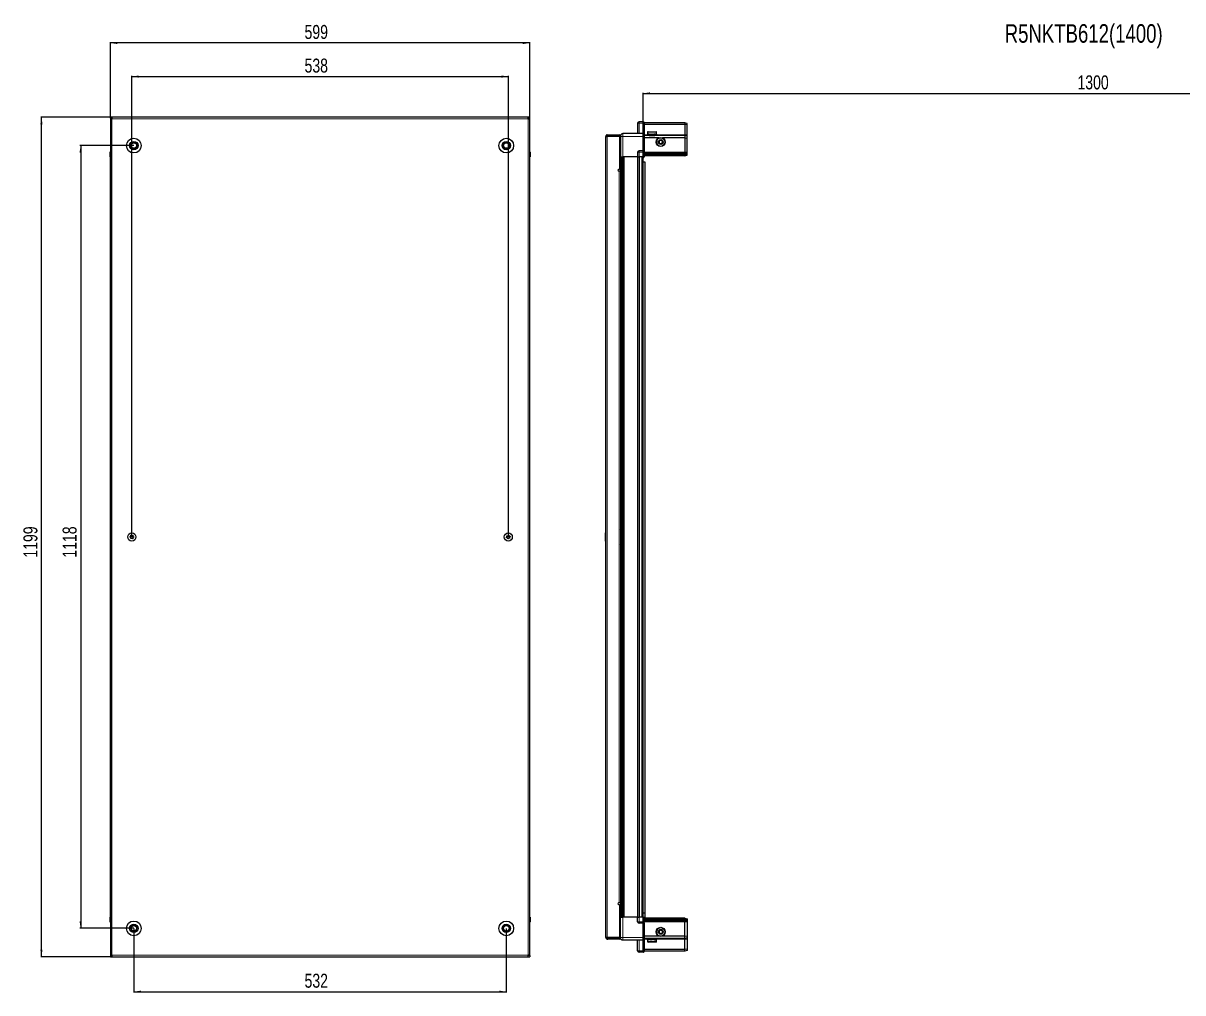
# Model space of a CAD drawing. Header units: millimetres. Extents: x 877 to 3916, y -1024 to 1882.
# Drawn here: x 877 to 2533, y 497 to 1882 of the extents above; entities that cross this region are included whole.
import ezdxf

# ---------------------------------------------------------------- set-up
doc = ezdxf.new("R2010")
doc.units = ezdxf.units.MM
doc.layers.add('FORMAT', color=7, linetype='Continuous')
doc.styles.add('SLDTEXTSTYLE0', font='TXT', dxfattribs={"width": 0.75})
doc.dimstyles.new('SLDDIMSTYLE0', dxfattribs={"dimtxt": 20, "dimasz": 10, "dimexe": 0, "dimexo": 0.0625, "dimgap": 5, "dimtad": 2, "dimdec": 1, "dimrnd": 1e-09, "dimzin": 12, "dimdsep": 46, "dimtxsty": 'SLDTEXTSTYLE0', "dimsah": 1, "dimcen": 0.09, "dimadec": 0, "dimazin": 3, "dimtfac": 1, "dimtofl": 0, "dimtmove": 0, "dimatfit": 3, "dimfxl": 0, "dimfrac": 2, "dimtolj": 1, "dimtzin": 12, "dimarcsym": 0})

# ---------------------------------------------------------------- blocks, each defined once
blk = doc.blocks.new('_D')
at = {"layer": 'FORMAT'}
for p, q in [((1001.2, 1747.7), (901.7, 1747.7)), ((902.7, 548.7), (902.7, 1747.7)), ((1001.2, 548.7), (901.7, 548.7))]:
    blk.add_line(p, q, dxfattribs=at)
for points in [[(902.7, 1747.7), (901.1, 1737.7), (904.2, 1737.7)], [(902.7, 548.7), (904.2, 558.7), (901.1, 558.7)]]:
    blk.add_solid(points, dxfattribs=at)
at = {"layer": 'FORMAT', "insert": (876.9, 1118.6), "char_height": 20, "attachment_point": 1, "rotation": 90, "style": 'SLDTEXTSTYLE0'}
blk.add_mtext('1199', dxfattribs=at)
blk = doc.blocks.new('_D_1')
at = {"layer": 'FORMAT'}
for p, q in [((1001.2, 1747.7), (1001.2, 1854.7)), ((1600.2, 1853.7), (1001.2, 1853.7)), ((1600.2, 1747.7), (1600.2, 1854.7))]:
    blk.add_line(p, q, dxfattribs=at)
for points in [[(1001.2, 1853.7), (1011.2, 1852.1), (1011.2, 1855.2)], [(1600.2, 1853.7), (1590.2, 1855.2), (1590.2, 1852.1)]]:
    blk.add_solid(points, dxfattribs=at)
at = {"layer": 'FORMAT', "insert": (1278.5, 1879.4), "char_height": 20, "attachment_point": 1, "style": 'SLDTEXTSTYLE0'}
blk.add_mtext('599', dxfattribs=at)
blk = doc.blocks.new('_D_2')
at = {"layer": 'FORMAT'}
for p, q in [((1034.7, 589.1), (1034.7, 497.7)), ((1566.7, 589.1), (1566.7, 497.7)), ((1034.7, 498.7), (1566.7, 498.7))]:
    blk.add_line(p, q, dxfattribs=at)
for points in [[(1034.7, 498.7), (1044.7, 497.1), (1044.7, 500.2)], [(1566.7, 498.7), (1556.7, 500.2), (1556.7, 497.1)]]:
    blk.add_solid(points, dxfattribs=at)
at = {"layer": 'FORMAT', "insert": (1278.5, 524.4), "char_height": 20, "attachment_point": 1, "style": 'SLDTEXTSTYLE0'}
blk.add_mtext('532', dxfattribs=at)
blk = doc.blocks.new('_D_3')
at = {"layer": 'FORMAT'}
for p, q in [((1031.7, 1148.2), (1031.7, 1806.7)), ((1031.7, 1805.7), (1569.7, 1805.7)), ((1569.7, 1148.2), (1569.7, 1806.7))]:
    blk.add_line(p, q, dxfattribs=at)
for points in [[(1031.7, 1805.7), (1041.7, 1804.1), (1041.7, 1807.2)], [(1569.7, 1805.7), (1559.7, 1807.2), (1559.7, 1804.1)]]:
    blk.add_solid(points, dxfattribs=at)
at = {"layer": 'FORMAT', "insert": (1278.5, 1831.4), "char_height": 20, "attachment_point": 1, "style": 'SLDTEXTSTYLE0'}
blk.add_mtext('538', dxfattribs=at)
blk = doc.blocks.new('_D_4')
at = {"layer": 'FORMAT'}
for p, q in [((1034.7, 1707.2), (957.7, 1707.2)), ((958.7, 1707.2), (958.7, 589.2)), ((1034.7, 589.2), (957.7, 589.2))]:
    blk.add_line(p, q, dxfattribs=at)
for points in [[(958.7, 1707.2), (957.1, 1697.2), (960.2, 1697.2)], [(958.7, 589.2), (960.2, 599.2), (957.1, 599.2)]]:
    blk.add_solid(points, dxfattribs=at)
at = {"layer": 'FORMAT', "insert": (932.9, 1118.6), "char_height": 20, "attachment_point": 1, "rotation": 90, "style": 'SLDTEXTSTYLE0'}
blk.add_mtext('1118', dxfattribs=at)
blk = doc.blocks.new('_D_5')
at = {"layer": 'FORMAT'}
for p, q in [((1762.2, 1691.2), (1762.2, 1782.7)), ((1762.2, 1781.7), (3062.2, 1781.7)), ((3062.2, 1691.2), (3062.2, 1782.7))]:
    blk.add_line(p, q, dxfattribs=at)
for points in [[(1762.2, 1781.7), (1772.2, 1780.1), (1772.2, 1783.2)], [(3062.2, 1781.7), (3052.2, 1783.2), (3052.2, 1780.1)]]:
    blk.add_solid(points, dxfattribs=at)
at = {"layer": 'FORMAT', "insert": (2382.6, 1807.4), "char_height": 20, "attachment_point": 1, "style": 'SLDTEXTSTYLE0'}
blk.add_mtext('1300', dxfattribs=at)

msp = doc.modelspace()

# ---------------------------------------------------------------- linework, layer by layer
at = {"color": 7, "linetype": 'Continuous', "lineweight": 25}
for p, q in [((1003.27, 1747.66), (1001.17, 1747.66)), ((1001.17, 1746.16), (1001.17, 1747.66)), ((1001.17, 1746.16), (1003.27, 1746.16)), ((1001.17, 1746.16), (1001.17, 1745.56)), ((1001.17, 1745.56), (1001.17, 550.76)), ((1001.17, 1745.56), (1003.27, 1745.56)), ((1003.27, 1747.66), (1003.27, 1745.56)), ((1598.07, 1747.66), (1003.27, 1747.66)), ((1598.07, 1745.56), (1598.07, 1747.66)), ((1600.17, 1747.66), (1598.07, 1747.66)), ((1598.07, 1746.16), (1600.17, 1746.16)), ((1598.07, 1745.56), (1600.17, 1745.56)), ((1600.17, 1746.16), (1600.17, 1747.66)), ((1600.17, 1745.56), (1600.17, 1746.16)), ((1600.17, 550.76), (1600.17, 1745.56)), ((1762.35, 1741.16), (1756.35, 1741.16)), ((1762.35, 1741.16), (1762.68, 1741.16)), ((1762.35, 1741.16), (1762.35, 1739.16)), ((1763.55, 1740.66), (1762.68, 1741.16)), ((1763.55, 1739.16), (1763.55, 1740.66)), ((1821.85, 1739.66), (1763.55, 1739.66)), ((1821.85, 1739.66), (1821.85, 1737.16)), ((1824.85, 1738.85), (1821.85, 1739.66)), ((1762.35, 1724.16), (1733.35, 1724.16)), ((1754.35, 1739.16), (1754.35, 1724.16)), ((1762.35, 1724.36), (1762.35, 1739.16)), ((1762.35, 1724.36), (1762.35, 1739.16)), ((1762.35, 1724.16), (1762.35, 1724.36)), ((1762.35, 1724.16), (1763.55, 1724.16)), ((1762.35, 1720.16), (1762.35, 1724.16)), ((1763.55, 1739.16), (1763.55, 1724.36)), ((1821.85, 1737.16), (1763.55, 1737.16)), ((1763.55, 1724.36), (1763.55, 1724.16)), ((1763.55, 1724.16), (1763.55, 1720.16)), ((1768.35, 1726.06), (1768.35, 1723.66)), ((1768.35, 1723.66), (1768.35, 1723.16)), ((1768.35, 1723.16), (1768.48, 1723.16)), ((1768.67, 1723.66), (1768.48, 1723.66)), ((1768.48, 1723.66), (1768.48, 1723.16)), ((1768.48, 1723.16), (1768.67, 1723.16)), ((1768.67, 1723.66), (1768.67, 1723.16)), ((1768.67, 1723.16), (1769.2, 1723.16)), ((1769.15, 1726.86), (1776.32, 1726.86)), ((1769.6, 1723.66), (1769.2, 1723.66)), ((1769.2, 1723.66), (1769.2, 1723.16)), ((1769.2, 1723.16), (1769.6, 1723.16)), ((1769.6, 1723.66), (1769.6, 1723.16)), ((1769.6, 1723.16), (1770.47, 1723.16)), ((1770.45, 1723.16), (1770.45, 1723.06)), ((1770.45, 1723.06), (1779.25, 1723.06)), ((1771.04, 1723.66), (1770.47, 1723.66)), ((1770.47, 1723.66), (1770.47, 1723.16)), ((1770.47, 1723.16), (1771.04, 1723.16)), ((1771.04, 1723.66), (1771.04, 1723.16)), ((1771.04, 1723.16), (1772.17, 1723.16)), ((1772.86, 1723.66), (1772.17, 1723.66)), ((1772.17, 1723.66), (1772.17, 1723.16)), ((1772.17, 1723.16), (1772.86, 1723.16)), ((1772.86, 1723.66), (1772.86, 1723.16)), ((1772.86, 1723.16), (1774.13, 1723.16)), ((1774.87, 1723.66), (1774.13, 1723.66)), ((1774.13, 1723.66), (1774.13, 1723.16)), ((1774.13, 1723.16), (1774.36, 1723.16)), ((1774.36, 1723.66), (1774.36, 1723.16)), ((1774.86, 1723.66), (1774.86, 1723.16)), ((1774.86, 1723.16), (1774.87, 1723.16)), ((1774.87, 1723.66), (1774.87, 1723.16)), ((1774.87, 1723.16), (1776.16, 1723.16)), ((1776.88, 1723.66), (1776.16, 1723.66)), ((1776.16, 1723.66), (1776.16, 1723.16)), ((1776.22, 1723.66), (1776.22, 1723.16)), ((1776.22, 1723.16), (1776.88, 1723.16)), ((1776.32, 1726.86), (1780.55, 1726.86)), ((1776.88, 1723.66), (1776.88, 1723.16)), ((1776.88, 1723.16), (1778.07, 1723.16)), ((1778.69, 1723.66), (1778.07, 1723.66)), ((1778.07, 1723.66), (1778.07, 1723.16)), ((1778.07, 1723.16), (1778.69, 1723.16)), ((1778.69, 1723.66), (1778.69, 1723.16)), ((1778.69, 1723.16), (1779.65, 1723.16)), ((1779.25, 1723.06), (1779.25, 1723.16)), ((1780.12, 1723.66), (1779.65, 1723.66)), ((1779.65, 1723.66), (1779.65, 1723.16)), ((1779.65, 1723.16), (1780.12, 1723.16)), ((1780.12, 1723.66), (1780.12, 1723.16)), ((1780.12, 1723.16), (1780.77, 1723.16)), ((1781.04, 1723.66), (1780.77, 1723.66)), ((1780.77, 1723.66), (1780.77, 1723.16)), ((1780.77, 1723.16), (1781.04, 1723.16)), ((1781.04, 1723.66), (1781.04, 1723.16)), ((1781.04, 1723.16), (1781.31, 1723.16)), ((1781.35, 1723.66), (1781.31, 1723.66)), ((1781.31, 1723.66), (1781.31, 1723.16)), ((1781.31, 1723.16), (1781.35, 1723.16)), ((1781.35, 1723.66), (1781.35, 1726.06)), ((1781.35, 1723.66), (1781.35, 1723.16)), ((1821.85, 1737.16), (1821.85, 1722.66)), ((1824.85, 1737), (1821.85, 1737.16)), ((1824.85, 1737), (1824.85, 1738.85)), ((1824.85, 1722.66), (1824.85, 1737)), ((1710.35, 1720.31), (1708.85, 1720.31)), ((1708.85, 1719.81), (1708.85, 1720.31)), ((1708.85, 576.51), (1708.85, 1719.81)), ((1710.95, 1720.91), (1710.95, 1722.41)), ((1710.95, 1722.41), (1711.85, 1722.41)), ((1710.95, 1720.91), (1711.85, 1720.91)), ((1710.95, 1720.41), (1728.35, 1720.41)), ((1711.85, 1720.91), (1711.85, 1722.41)), ((1711.85, 1722.41), (1728.35, 1722.41)), ((1711.85, 1720.91), (1728.35, 1720.91)), ((1728.35, 1720.91), (1728.35, 1722.41)), ((1729.85, 1720.41), (1728.35, 1720.41)), ((1728.35, 1720.41), (1728.35, 1672.91)), ((1729.85, 1720.16), (1729.85, 1691.16)), ((1762.35, 1699.86), (1762.35, 1720.16)), ((1821.85, 1721.66), (1763.55, 1721.66)), ((1763.55, 1720.16), (1763.55, 1699.86)), ((1784.85, 1718.16), (1763.55, 1718.16)), ((1770.85, 1722.66), (1771.54, 1722.18)), ((1770.85, 1722.66), (1775.88, 1722.66)), ((1771.54, 1722.18), (1770.85, 1721.69)), ((1770.85, 1721.69), (1770.85, 1721.66)), ((1770.85, 1721.69), (1775.88, 1721.69)), ((1771.54, 1722.18), (1775.7, 1722.18)), ((1775.7, 1722.18), (1778.16, 1722.18)), ((1775.88, 1722.66), (1778.85, 1722.66)), ((1775.88, 1721.69), (1778.85, 1721.69)), ((1778.16, 1722.18), (1778.85, 1722.66)), ((1778.85, 1721.69), (1778.16, 1722.18)), ((1778.85, 1721.66), (1778.85, 1721.69)), ((1821.85, 1718.16), (1789.85, 1718.16)), ((1821.85, 1722.66), (1821.85, 1721.66)), ((1821.85, 1721.66), (1821.85, 1718.16)), ((1824.85, 1720.85), (1821.85, 1721.66)), ((1821.85, 1718.16), (1821.85, 1697.66)), ((1821.85, 1718.16), (1824.85, 1717.83)), ((1824.85, 1720.85), (1824.85, 1722.66)), ((1824.85, 1717.83), (1824.85, 1720.85)), ((1824.85, 1697.66), (1824.85, 1717.83)), ((1000.67, 1697.66), (1000.67, 1691.16)), ((1000.67, 1691.16), (1000.67, 1697.66)), ((1000.67, 1691.16), (1000.67, 1691.16)), ((1001.17, 1691.16), (1000.67, 1691.16)), ((1000.82, 1691.16), (1000.82, 605.16)), ((1600.17, 1698.98), (1600.17, 1698.98)), ((1600.17, 1691.16), (1600.67, 1691.16)), ((1600.52, 605.16), (1600.52, 1691.16)), ((1600.67, 1697.66), (1600.67, 1691.16)), ((1600.67, 1691.16), (1600.67, 1697.66)), ((1600.67, 1691.16), (1600.67, 1691.16)), ((1600.67, 1691.16), (1600.67, 1691.16)), ((1728.35, 1693.91), (1729.85, 1693.91)), ((1729.85, 1691.16), (1728.35, 1691.16)), ((1730.5, 605.16), (1730.5, 1691.16)), ((1732.29, 1691.16), (1732.29, 605.16)), ((1732.33, 1691.16), (1732.33, 605.16)), ((1754.35, 1691.16), (1733.35, 1691.16)), ((1754.35, 1697.66), (1754.35, 1691.16)), ((1754.35, 1691.16), (1756.35, 1691.16)), ((1755, 605.16), (1755, 1691.16)), ((1762.35, 1699.66), (1756.35, 1699.66)), ((1762.35, 1691.16), (1756.35, 1691.16)), ((1762.2, 605.16), (1762.2, 1691.16)), ((1762.35, 1699.66), (1762.35, 1699.86)), ((1762.35, 1699.66), (1762.35, 1697.66)), ((1762.35, 1699.66), (1763.55, 1699.66)), ((1762.35, 1691.16), (1762.35, 1697.66)), ((1762.35, 1691.16), (1762.35, 1697.66)), ((1762.35, 1691.16), (1762.68, 1691.16)), ((1762.35, 1691.16), (1762.35, 1691.16)), ((1762.68, 1691.16), (1762.68, 1697.66)), ((1763.55, 1691.16), (1762.68, 1691.16)), ((1762.68, 1691.16), (1762.68, 1691.16)), ((1763.55, 1699.86), (1763.55, 1699.66)), ((1763.55, 1698.98), (1763.55, 1699.66)), ((1763.55, 1698.98), (1763.55, 1691.16)), ((1821.85, 1696.66), (1763.55, 1696.66)), ((1821.85, 1695.66), (1763.55, 1695.66)), ((1821.85, 1694.16), (1763.55, 1694.16)), ((1821.85, 1692.66), (1763.55, 1692.66)), ((1821.85, 1697.66), (1821.85, 1696.66)), ((1821.85, 1696.66), (1821.85, 1695.66)), ((1821.85, 1696.66), (1824.85, 1695.85)), ((1821.85, 1695.66), (1821.85, 1694.16)), ((1821.85, 1695.66), (1824.85, 1695.11)), ((1821.85, 1694.16), (1824.85, 1694.61)), ((1821.85, 1694.16), (1821.85, 1692.66)), ((1821.85, 1692.66), (1824.85, 1693.46)), ((1824.85, 1695.85), (1824.85, 1697.66)), ((1824.85, 1695.11), (1824.85, 1695.85)), ((1824.85, 1694.61), (1824.85, 1695.11)), ((1824.85, 1693.46), (1824.85, 1694.61)), ((1762.2, 1684.16), (1764.7, 1684.16)), ((1764.7, 1684.16), (1764.7, 610.66)), ((1728.35, 1672.91), (1727, 1672.91)), ((1727, 1670.91), (1727.75, 1670.91)), ((1727.75, 1670.91), (1729.85, 1670.91)), ((1729.85, 1670.91), (1729.85, 625.41)), ((1708.85, 1153.94), (1708.55, 1153.94)), ((1708.55, 1142.37), (1708.55, 1153.94)), ((1730.35, 1157.66), (1730.35, 1138.66)), ((1708.55, 1142.37), (1708.85, 1142.37)), ((1727.75, 625.41), (1727, 625.41)), ((1727, 623.41), (1728.35, 623.41)), ((1729.85, 625.41), (1727.75, 625.41)), ((1728.35, 623.41), (1728.35, 575.91)), ((1000.67, 598.66), (1000.67, 605.16)), ((1000.67, 605.16), (1000.67, 605.16)), ((1000.67, 605.16), (1000.67, 605.16)), ((1000.67, 605.16), (1000.67, 598.66)), ((1001.17, 605.16), (1000.67, 605.16)), ((1001.17, 597.34), (1001.17, 597.34)), ((1600.17, 605.16), (1600.67, 605.16)), ((1600.67, 605.16), (1600.67, 605.16)), ((1600.67, 598.66), (1600.67, 605.16)), ((1600.67, 605.16), (1600.67, 598.66)), ((1729.85, 605.16), (1728.35, 605.16)), ((1729.85, 602.41), (1728.35, 602.41)), ((1729.85, 576.16), (1729.85, 605.16)), ((1754.35, 605.16), (1733.35, 605.16)), ((1754.35, 598.66), (1754.35, 605.16)), ((1754.35, 605.16), (1756.35, 605.16)), ((1762.35, 605.16), (1756.35, 605.16)), ((1762.35, 596.66), (1756.35, 596.66)), ((1764.7, 610.66), (1762.2, 610.66)), ((1762.35, 605.16), (1762.68, 605.16)), ((1762.35, 598.66), (1762.35, 605.16)), ((1762.35, 598.66), (1762.35, 596.66)), ((1762.35, 598.66), (1762.35, 596.66)), ((1762.35, 596.66), (1763.55, 596.66)), ((1762.35, 596.46), (1762.35, 596.66)), ((1762.35, 576.16), (1762.35, 596.46)), ((1762.68, 598.66), (1762.68, 605.16)), ((1762.68, 605.16), (1763.55, 605.16)), ((1763.55, 605.16), (1763.55, 597.34)), ((1821.85, 603.66), (1763.55, 603.66)), ((1821.85, 602.16), (1763.55, 602.16)), ((1821.85, 600.66), (1763.55, 600.66)), ((1821.85, 599.66), (1763.55, 599.66)), ((1763.55, 596.66), (1763.55, 597.34)), ((1763.55, 596.66), (1763.55, 596.46)), ((1763.55, 596.46), (1763.55, 576.16)), ((1764.7, 610.66), (1764.7, 603.66)), ((1821.85, 602.16), (1821.85, 603.66)), ((1821.85, 603.66), (1824.85, 602.85)), ((1821.85, 600.66), (1821.85, 602.16)), ((1821.85, 602.16), (1824.85, 601.7)), ((1821.85, 600.66), (1824.85, 601.2)), ((1821.85, 599.66), (1821.85, 600.66)), ((1821.85, 599.66), (1824.85, 600.46)), ((1821.85, 598.66), (1821.85, 599.66)), ((1821.85, 578.16), (1821.85, 598.66)), ((1824.85, 602.85), (1824.85, 601.7)), ((1824.85, 601.7), (1824.85, 601.2)), ((1824.85, 601.2), (1824.85, 600.46)), ((1824.85, 600.46), (1824.85, 598.66)), ((1824.85, 598.66), (1824.85, 578.49)), ((1708.85, 576.01), (1708.85, 576.51)), ((1710.35, 576.01), (1708.85, 576.01)), ((1728.35, 575.91), (1710.95, 575.91)), ((1710.95, 575.41), (1710.95, 573.91)), ((1710.95, 575.41), (1711.85, 575.41)), ((1710.95, 573.91), (1711.85, 573.91)), ((1711.85, 575.41), (1711.85, 573.91)), ((1728.35, 575.41), (1711.85, 575.41)), ((1728.35, 573.91), (1711.85, 573.91)), ((1728.35, 575.91), (1729.85, 575.91)), ((1728.35, 575.41), (1728.35, 573.91)), ((1762.35, 572.16), (1733.35, 572.16)), ((1754.35, 557.16), (1754.35, 572.16)), ((1762.35, 572.16), (1762.35, 576.16)), ((1762.35, 572.16), (1763.55, 572.16)), ((1762.35, 571.96), (1762.35, 572.16)), ((1762.35, 557.16), (1762.35, 571.96)), ((1784.85, 578.16), (1763.55, 578.16)), ((1763.55, 576.16), (1763.55, 572.16)), ((1821.85, 574.66), (1763.55, 574.66)), ((1763.55, 572.16), (1763.55, 571.96)), ((1763.55, 571.96), (1763.55, 557.16)), ((1768.35, 573.16), (1768.35, 570.26)), ((1768.44, 573.16), (1768.35, 573.16)), ((1768.44, 572.66), (1768.44, 573.16)), ((1768.61, 573.16), (1768.44, 573.16)), ((1768.44, 572.66), (1768.61, 572.66)), ((1768.61, 572.66), (1768.61, 573.16)), ((1769.1, 573.16), (1768.61, 573.16)), ((1769.1, 572.66), (1769.1, 573.16)), ((1769.48, 573.16), (1769.1, 573.16)), ((1769.1, 572.66), (1769.48, 572.66)), ((1769.3, 569.46), (1769.15, 569.46)), ((1780.55, 569.46), (1769.3, 569.46)), ((1769.48, 572.66), (1769.48, 573.16)), ((1770.32, 573.16), (1769.48, 573.16)), ((1770.32, 572.66), (1770.32, 573.16)), ((1770.88, 573.16), (1770.32, 573.16)), ((1770.32, 572.66), (1770.88, 572.66)), ((1770.45, 573.26), (1770.45, 573.16)), ((1775.85, 573.26), (1770.45, 573.26)), ((1770.85, 574.66), (1770.85, 574.63)), ((1770.85, 574.63), (1771.54, 574.14)), ((1770.95, 574.63), (1770.85, 574.63)), ((1771.54, 574.14), (1770.85, 573.66)), ((1770.95, 573.66), (1770.85, 573.66)), ((1770.88, 572.66), (1770.88, 573.16)), ((1771.98, 573.16), (1770.88, 573.16)), ((1778.85, 574.63), (1770.95, 574.63)), ((1778.85, 573.66), (1770.95, 573.66)), ((1771.62, 574.14), (1771.54, 574.14)), ((1778.16, 574.14), (1771.62, 574.14)), ((1771.98, 572.66), (1771.98, 573.16)), ((1772.66, 573.16), (1771.98, 573.16)), ((1771.98, 572.66), (1772.66, 572.66)), ((1772.66, 572.66), (1772.66, 573.16)), ((1773.93, 573.16), (1772.66, 573.16)), ((1773.93, 572.66), (1773.93, 573.16)), ((1774.22, 573.16), (1773.93, 573.16)), ((1773.93, 572.66), (1774.66, 572.66)), ((1774.22, 572.66), (1774.22, 573.16)), ((1774.66, 572.66), (1774.66, 573.16)), ((1775.96, 573.16), (1774.66, 573.16)), ((1779.25, 573.26), (1775.85, 573.26)), ((1775.96, 572.66), (1775.96, 573.16)), ((1775.96, 572.66), (1776.68, 572.66)), ((1776.09, 572.66), (1776.09, 573.16)), ((1776.68, 573.16), (1776.09, 573.16)), ((1776.68, 572.66), (1776.68, 573.16)), ((1777.88, 573.16), (1776.68, 573.16)), ((1777.88, 572.66), (1777.88, 573.16)), ((1778.52, 573.16), (1777.88, 573.16)), ((1777.88, 572.66), (1778.52, 572.66)), ((1778.16, 574.14), (1778.85, 574.63)), ((1778.85, 573.66), (1778.16, 574.14)), ((1778.52, 572.66), (1778.52, 573.16)), ((1779.51, 573.16), (1778.52, 573.16)), ((1778.85, 574.63), (1778.85, 574.66)), ((1779.25, 573.16), (1779.25, 573.26)), ((1779.51, 572.66), (1779.51, 573.16)), ((1780, 573.16), (1779.51, 573.16)), ((1779.51, 572.66), (1780, 572.66)), ((1780, 572.66), (1780, 573.16)), ((1780.68, 573.16), (1780, 573.16)), ((1780.68, 572.66), (1780.68, 573.16)), ((1780.97, 573.16), (1780.68, 573.16)), ((1780.68, 572.66), (1780.97, 572.66)), ((1780.97, 572.66), (1780.97, 573.16)), ((1781.28, 573.16), (1780.97, 573.16)), ((1781.28, 572.66), (1781.28, 573.16)), ((1781.35, 573.16), (1781.28, 573.16)), ((1781.28, 572.66), (1781.35, 572.66)), ((1781.35, 570.26), (1781.35, 573.16)), ((1781.35, 572.66), (1781.35, 573.16)), ((1781.35, 573.16), (1781.35, 573.16)), ((1821.85, 578.16), (1789.85, 578.16)), ((1821.85, 578.16), (1824.85, 578.49)), ((1821.85, 574.66), (1821.85, 578.16)), ((1824.85, 575.46), (1821.85, 574.66)), ((1821.85, 573.66), (1821.85, 574.66)), ((1821.85, 559.16), (1821.85, 573.66)), ((1824.85, 578.49), (1824.85, 575.46)), ((1824.85, 575.46), (1824.85, 573.66)), ((1824.85, 573.66), (1824.85, 559.31)), ((1003.27, 550.76), (1001.17, 550.76)), ((1001.17, 550.76), (1001.17, 550.16)), ((1001.17, 550.16), (1001.17, 548.66)), ((1003.27, 550.16), (1001.17, 550.16)), ((1001.17, 548.66), (1003.27, 548.66)), ((1003.27, 550.76), (1003.27, 548.66)), ((1003.27, 548.66), (1598.07, 548.66)), ((1598.07, 548.66), (1598.07, 550.76)), ((1600.17, 550.76), (1598.07, 550.76)), ((1600.17, 550.16), (1598.07, 550.16)), ((1598.07, 548.66), (1600.17, 548.66)), ((1600.17, 550.16), (1600.17, 550.76)), ((1600.17, 550.16), (1600.17, 548.66)), ((1762.35, 555.16), (1756.35, 555.16)), ((1762.35, 557.16), (1762.35, 555.16)), ((1762.35, 555.16), (1762.68, 555.16)), ((1762.35, 555.16), (1762.68, 555.16)), ((1762.35, 555.16), (1762.35, 555.16)), ((1762.68, 555.16), (1763.55, 555.66)), ((1762.68, 555.16), (1763.55, 555.66)), ((1821.85, 559.16), (1763.55, 559.16)), ((1763.55, 555.66), (1763.55, 557.16)), ((1821.85, 556.66), (1763.55, 556.66)), ((1824.85, 559.31), (1821.85, 559.16)), ((1821.85, 556.66), (1821.85, 559.16)), ((1824.85, 557.46), (1821.85, 556.66)), ((1824.85, 559.31), (1824.85, 557.46))]:
    msp.add_line(p, q, dxfattribs=at)
at = {"color": 8, "linetype": 'Continuous', "lineweight": 18}
for p, q in [((1003.27, 1745.56), (1003.27, 550.76)), ((1598.07, 1745.56), (1003.27, 1745.56)), ((1598.07, 550.76), (1598.07, 1745.56)), ((1756.35, 1739.16), (1756.35, 1741.16)), ((1756.35, 1739.16), (1754.35, 1739.16)), ((1756.35, 1724.16), (1756.35, 1739.16)), ((1762.35, 1739.16), (1756.35, 1739.16)), ((1762.35, 1739.16), (1763.55, 1739.16)), ((1762.35, 1724.36), (1763.55, 1724.36)), ((1768.35, 1726.06), (1776.52, 1726.06)), ((1776.52, 1726.06), (1781.35, 1726.06)), ((1710.95, 1720.41), (1710.95, 575.91)), ((1733.35, 1691.16), (1733.35, 1720.16)), ((1762.35, 1720.16), (1733.35, 1720.16)), ((1762.35, 1720.16), (1763.55, 1720.16)), ((1770.85, 1722.66), (1763.55, 1722.66)), ((1821.85, 1722.66), (1778.85, 1722.66)), ((1824.85, 1722.66), (1821.85, 1722.66)), ((1001.17, 1697.66), (1000.67, 1697.66)), ((1600.17, 1697.66), (1600.67, 1697.66)), ((1729.85, 1670.91), (1729.85, 1691.16)), ((1731.08, 1691.16), (1731.08, 605.16)), ((1733.53, 605.16), (1733.53, 1691.16)), ((1734.95, 1691.16), (1734.95, 605.16)), ((1754.35, 1697.66), (1756.35, 1697.66)), ((1754.35, 605.16), (1754.35, 1691.16)), ((1756.35, 1697.66), (1756.35, 1699.66)), ((1756.35, 1691.16), (1756.35, 1697.66)), ((1762.35, 1697.66), (1756.35, 1697.66)), ((1757, 605.16), (1757, 1691.16)), ((1760.2, 605.16), (1760.2, 1691.16)), ((1762.35, 1699.86), (1763.55, 1699.86)), ((1762.35, 1697.66), (1762.68, 1697.66)), ((1762.35, 1691.16), (1762.68, 1691.16)), ((1821.85, 1697.66), (1763.55, 1697.66)), ((1821.85, 1697.66), (1824.85, 1697.66)), ((1727.75, 625.41), (1727.75, 1670.91)), ((1729.85, 605.16), (1729.85, 625.41)), ((1001.17, 598.66), (1000.67, 598.66)), ((1600.17, 598.66), (1600.67, 598.66)), ((1733.35, 605.16), (1733.35, 576.16)), ((1754.35, 598.66), (1756.35, 598.66)), ((1756.35, 605.16), (1756.35, 598.66)), ((1756.35, 598.66), (1756.35, 596.66)), ((1762.35, 598.66), (1756.35, 598.66)), ((1762.35, 598.66), (1762.68, 598.66)), ((1763.55, 596.46), (1762.35, 596.46)), ((1821.85, 598.66), (1763.55, 598.66)), ((1821.85, 598.66), (1824.85, 598.66)), ((1762.35, 576.16), (1733.35, 576.16)), ((1756.35, 572.16), (1756.35, 557.16)), ((1762.35, 576.16), (1763.55, 576.16)), ((1763.55, 571.96), (1762.35, 571.96)), ((1770.85, 573.66), (1763.55, 573.66)), ((1768.52, 570.26), (1768.35, 570.26)), ((1781.35, 570.26), (1768.52, 570.26)), ((1821.85, 573.66), (1778.85, 573.66)), ((1824.85, 573.66), (1821.85, 573.66)), ((1003.27, 550.76), (1598.07, 550.76)), ((1756.35, 557.16), (1754.35, 557.16)), ((1762.35, 557.16), (1756.35, 557.16)), ((1756.35, 557.16), (1756.35, 555.16)), ((1762.35, 557.16), (1763.55, 557.16))]:
    msp.add_line(p, q, dxfattribs=at)
at = {"color": 7, "linetype": 'Continuous', "lineweight": 25}
for centre, radius in [((1034.67, 1707.16), 10.5), ((1034.67, 1707.16), 6), ((1034.67, 1707.16), 3.9), ((1566.67, 1707.16), 10.5), ((1566.67, 1707.16), 6), ((1566.67, 1707.16), 3.9), ((1787.35, 1712.16), 6.5), ((1787.35, 1712.16), 3.46), ((1031.82, 1148.16), 5.79), ((1031.82, 1148.16), 1.85), ((1569.52, 1148.16), 5.79), ((1569.52, 1148.16), 1.85), ((1034.67, 589.16), 10.5), ((1566.67, 589.16), 10.5), ((1034.67, 589.16), 6), ((1034.67, 589.16), 3.9), ((1566.67, 589.16), 6), ((1566.67, 589.16), 3.9), ((1787.35, 584.16), 6.5), ((1787.35, 584.16), 3.46)]:
    msp.add_circle(centre, radius, dxfattribs=at)
at = {"color": 8, "linetype": 'Continuous', "lineweight": 18}
for centre in [(1787.35, 1712.16), (1787.35, 584.16)]:
    msp.add_circle(centre, 5.7, dxfattribs=at)
at = {"color": 7, "linetype": 'Continuous', "lineweight": 25}
for centre, radius, start, end in [((1756.35, 1739.16), 2, 90, 180), ((1769.15, 1726.06), 0.8, 90, 180), ((1770.45, 1722.66), 0.4, 0, 90), ((1779.25, 1722.66), 0.4, 90, 180), ((1780.55, 1726.06), 0.8, 0, 90), ((1034.67, 1707.16), 4.62, 120, 180), ((1034.67, 1707.16), 4.62, 180, 240), ((1034.67, 1707.16), 4.62, 60, 120), ((1034.67, 1707.16), 4.62, 0, 60), ((1034.67, 1707.16), 4.62, 300, 0), ((1566.67, 1707.16), 4.62, 120, 180), ((1566.67, 1707.16), 4.62, 180, 240), ((1566.67, 1707.16), 4.62, 60, 120), ((1566.67, 1707.16), 4.62, 360, 60), ((1566.67, 1707.16), 4.62, 300, 360), ((1710.85, 1719.91), 0.5, 90, 117.7907), ((1728.25, 1720.31), 0.6, 9.59407, 90), ((1728.25, 1720.31), 2.1, 32.2369, 87.2706), ((1787.35, 1712.16), 2.5, 161.00659, 221.00659), ((1787.35, 1712.16), 2.5, 101.00659, 161.00659), ((1787.35, 1712.16), 2.5, 221.00659, 281.00659), ((1787.35, 1712.16), 2.5, 41.00659, 101.00659), ((1787.35, 1712.16), 2.5, 281.00659, 341.00659), ((1787.35, 1712.16), 2.5, 341.00659, 41.00659), ((1002.67, 1697.66), 2, 138.59038, 180), ((1034.67, 1707.16), 4.62, 240, 300), ((1566.67, 1707.16), 4.62, 240, 300), ((1598.67, 1697.66), 2, 360, 41.40962), ((1598.67, 1697.66), 2, 0, 41.39416), ((1756.35, 1697.66), 2, 90, 180), ((1759.7, 1693.81), 5, 300, 346.70293), ((1727, 1671.91), 1, 90, 270), ((1727.35, 1157.66), 3, 0, 33.55731), ((1727.35, 1138.66), 3, 326.44269, 0), ((1727, 624.41), 1, 90, 270), ((1002.67, 598.66), 2, 180, 198.58003), ((1002.67, 598.66), 2, 180, 221.40962), ((1002.67, 598.66), 2, 213.94202, 221.40962), ((1598.67, 598.66), 2, 318.59038, 0), ((1756.35, 598.66), 2, 180, 270), ((1034.67, 589.16), 4.62, 120, 180), ((1034.67, 589.16), 4.62, 180, 240), ((1034.67, 589.16), 4.62, 60, 120), ((1034.67, 589.16), 4.62, 240, 300), ((1034.67, 589.16), 4.62, 0, 60), ((1034.67, 589.16), 4.62, 300, 0), ((1566.67, 589.16), 4.62, 120, 180), ((1566.67, 589.16), 4.62, 180, 240), ((1566.67, 589.16), 4.62, 60, 120), ((1566.67, 589.16), 4.62, 240, 300), ((1566.67, 589.16), 4.62, 360, 60), ((1566.67, 589.16), 4.62, 300, 360), ((1787.35, 584.16), 2.5, 127.98423, 187.98423), ((1787.35, 584.16), 2.5, 187.98423, 247.98423), ((1787.35, 584.16), 2.5, 67.98423, 127.98423), ((1787.35, 584.16), 2.5, 247.98423, 307.98423), ((1787.35, 584.16), 2.5, 7.98423, 67.98423), ((1787.35, 584.16), 2.5, 307.98423, 7.98423), ((1710.85, 576.41), 0.5, 243.58436, 270), ((1728.25, 576.01), 0.6, 270, 350.40593), ((1728.25, 576.01), 2.1, 272.7294, 327.8305), ((1769.15, 570.26), 0.8, 180, 270), ((1770.45, 573.66), 0.4, 270, 0), ((1779.25, 573.66), 0.4, 180, 270), ((1780.55, 570.26), 0.8, 270, 360), ((1756.35, 557.16), 2, 180, 270)]:
    msp.add_arc(centre, radius, start, end, dxfattribs=at)
for centre, start_param, end_param in [((1766.15, 1697.66), 2.4188584, 3.1415927), ((1766.15, 598.66), 3.1415927, 3.8643269)]:
    msp.add_ellipse(centre, major_axis=(3.46, 0), ratio=0.5773503, start_param=start_param, end_param=end_param, dxfattribs=at)
for points, knots in [([(1733.35, 1724.16), (1732.91, 1724.11), (1732.23, 1724.04), (1731.42, 1723.6), (1730.86, 1723.15), (1730.4, 1722.59), (1729.97, 1721.78), (1729.89, 1721.1), (1729.85, 1720.66)], [0, 0, 0, 0, 0.2394568, 0.3683607, 0.5, 0.6316393, 0.7605432, 1, 1, 1, 1]), ([(1030.05, 1707.16), (1030.38, 1707.73), (1030.95, 1708.71), (1031.77, 1710.14), (1032.18, 1710.84), (1032.36, 1711.16)], [0, 0, 0, 0, 0.4391308, 0.7513783, 1, 1, 1, 1]), ([(1032.36, 1703.16), (1032.03, 1703.73), (1031.47, 1704.71), (1030.64, 1706.14), (1030.23, 1706.84), (1030.05, 1707.16)], [0, 0, 0, 0, 0.4391308, 0.7513783, 1, 1, 1, 1]), ([(1032.36, 1711.16), (1032.56, 1711.16), (1033.27, 1711.16), (1034.58, 1711.16), (1035.97, 1711.16), (1036.71, 1711.16), (1036.98, 1711.16)], [0, 0, 0, 0, 0.1393293, 0.4852696, 0.8163565, 1, 1, 1, 1]), ([(1036.98, 1711.16), (1037.31, 1710.59), (1037.88, 1709.61), (1038.7, 1708.18), (1039.11, 1707.47), (1039.29, 1707.16)], [0, 0, 0, 0, 0.4391308, 0.7513783, 1, 1, 1, 1]), ([(1039.29, 1707.16), (1038.96, 1706.59), (1038.39, 1705.61), (1037.57, 1704.18), (1037.16, 1703.47), (1036.98, 1703.16)], [0, 0, 0, 0, 0.4391308, 0.7513783, 1, 1, 1, 1]), ([(1562.05, 1707.16), (1562.38, 1707.73), (1562.95, 1708.71), (1563.77, 1710.14), (1564.18, 1710.84), (1564.36, 1711.16)], [0, 0, 0, 0, 0.4391308, 0.7513783, 1, 1, 1, 1]), ([(1564.36, 1703.16), (1564.03, 1703.73), (1563.47, 1704.71), (1562.64, 1706.14), (1562.23, 1706.84), (1562.05, 1707.16)], [0, 0, 0, 0, 0.4391308, 0.7513783, 1, 1, 1, 1]), ([(1564.36, 1711.16), (1564.56, 1711.16), (1565.27, 1711.16), (1566.58, 1711.16), (1567.97, 1711.16), (1568.71, 1711.16), (1568.98, 1711.16)], [0, 0, 0, 0, 0.1393293, 0.4852696, 0.8163565, 1, 1, 1, 1]), ([(1568.98, 1711.16), (1569.31, 1710.59), (1569.88, 1709.61), (1570.7, 1708.18), (1571.11, 1707.47), (1571.29, 1707.16)], [0, 0, 0, 0, 0.4391308, 0.7513783, 1, 1, 1, 1]), ([(1571.29, 1707.16), (1570.96, 1706.59), (1570.39, 1705.61), (1569.57, 1704.18), (1569.16, 1703.47), (1568.98, 1703.16)], [0, 0, 0, 0, 0.4391308, 0.7513783, 1, 1, 1, 1]), ([(1710.95, 1722.41), (1710.69, 1722.38), (1710.2, 1722.33), (1709.56, 1721.94), (1709.09, 1721.38), (1708.87, 1720.8), (1708.86, 1720.43), (1708.85, 1720.31)], [0, 0, 0, 0, 0.2302553, 0.4485219, 0.6667858, 0.8850496, 1, 1, 1, 1]), ([(1708.85, 1719.81), (1708.87, 1719.85), (1708.93, 1719.94), (1709.32, 1720.08), (1709.88, 1720.21), (1710.46, 1720.32), (1710.82, 1720.39), (1710.95, 1720.41)], [0, 0, 0, 0, 0.2302553, 0.4485219, 0.6667858, 0.8850496, 1, 1, 1, 1]), ([(1729.85, 1720.66), (1729.85, 1720.65), (1729.85, 1720.64), (1729.85, 1720.52), (1729.85, 1720.36), (1729.85, 1720.22), (1729.85, 1720.16)], [0, 0, 0, 0, 0.2493943, 0.50033348, 0.75016674, 1, 1, 1, 1]), ([(1784.51, 1711.61), (1784.68, 1712.1), (1785, 1713.01), (1785.31, 1713.91), (1785.45, 1714.34)], [0, 0, 0, 0, 0.5346859, 1, 1, 1, 1]), ([(1786.41, 1709.43), (1786.18, 1709.69), (1785.64, 1710.31), (1784.99, 1711.06), (1784.6, 1711.51), (1784.51, 1711.61)], [0, 0, 0, 0, 0.3629006, 0.8668753, 1, 1, 1, 1]), ([(1785.45, 1714.34), (1785.96, 1714.44), (1786.91, 1714.62), (1787.85, 1714.8), (1788.29, 1714.89)], [0, 0, 0, 0, 0.5346859, 1, 1, 1, 1]), ([(1789.24, 1709.98), (1788.74, 1709.88), (1787.79, 1709.7), (1786.85, 1709.51), (1786.41, 1709.43)], [0, 0, 0, 0, 0.5346859, 1, 1, 1, 1]), ([(1788.29, 1714.89), (1788.37, 1714.79), (1788.76, 1714.34), (1789.42, 1713.59), (1789.96, 1712.97), (1790.18, 1712.71)], [0, 0, 0, 0, 0.1331247, 0.6370994, 1, 1, 1, 1]), ([(1790.18, 1712.71), (1790.01, 1712.22), (1789.7, 1711.31), (1789.39, 1710.4), (1789.24, 1709.98)], [0, 0, 0, 0, 0.53468586, 1, 1, 1, 1]), ([(1036.98, 1703.16), (1036.71, 1703.16), (1035.97, 1703.16), (1034.58, 1703.16), (1033.27, 1703.16), (1032.56, 1703.16), (1032.36, 1703.16)], [0, 0, 0, 0, 0.1836435, 0.5147304, 0.8606707, 1, 1, 1, 1]), ([(1568.98, 1703.16), (1568.71, 1703.16), (1567.97, 1703.16), (1566.58, 1703.16), (1565.27, 1703.16), (1564.56, 1703.16), (1564.36, 1703.16)], [0, 0, 0, 0, 0.1836435, 0.5147304, 0.8606707, 1, 1, 1, 1]), ([(1729.85, 1691.16), (1729.89, 1691.16), (1729.96, 1691.16), (1730.57, 1691.16), (1731.46, 1691.16), (1732.44, 1691.16), (1733.09, 1691.16), (1733.35, 1691.16)], [0, 0, 0, 0, 0.2146939, 0.4293877, 0.6440816, 0.8587754, 1, 1, 1, 1]), ([(1030.25, 1145.84), (1030.26, 1145.84), (1030.29, 1145.82), (1030.35, 1145.83), (1030.48, 1145.87), (1030.82, 1146.06), (1031.3, 1146.31), (1031.93, 1146.29), (1032.38, 1146.03), (1032.69, 1145.8), (1032.89, 1145.66), (1032.98, 1145.63), (1033.02, 1145.63), (1033.05, 1145.64), (1033.08, 1145.67), (1033.11, 1145.73), (1033.15, 1145.99), (1033.14, 1146.47), (1033.29, 1147.16), (1033.88, 1147.56), (1034.32, 1147.73), (1034.56, 1147.86), (1034.6, 1147.92), (1034.62, 1147.95), (1034.62, 1147.98), (1034.6, 1148.01), (1034.57, 1148.05), (1034.52, 1148.1), (1034.33, 1148.23), (1034, 1148.43), (1033.6, 1148.75), (1033.34, 1149.33), (1033.41, 1149.87), (1033.45, 1150.25), (1033.44, 1150.4), (1033.42, 1150.46), (1033.39, 1150.48), (1033.36, 1150.49), (1033.3, 1150.49), (1033.16, 1150.44), (1032.82, 1150.26), (1032.34, 1150), (1031.71, 1150.02), (1031.27, 1150.29), (1030.95, 1150.52), (1030.75, 1150.65), (1030.66, 1150.68), (1030.62, 1150.69), (1030.59, 1150.67), (1030.57, 1150.65), (1030.54, 1150.59), (1030.5, 1150.32), (1030.51, 1149.85), (1030.35, 1149.15), (1029.76, 1148.75), (1029.32, 1148.59), (1029.09, 1148.45), (1029.04, 1148.4), (1029.03, 1148.37), (1029.03, 1148.34), (1029.04, 1148.31), (1029.07, 1148.27), (1029.13, 1148.21), (1029.31, 1148.08), (1029.64, 1147.89), (1030.05, 1147.57), (1030.3, 1146.99), (1030.24, 1146.45), (1030.2, 1146.06), (1030.21, 1145.91), (1030.23, 1145.86), (1030.24, 1145.85), (1030.25, 1145.84)], [0, 0, 0, 0, 0.0020087, 0.00442, 0.0093647, 0.0255282, 0.0677053, 0.0957862, 0.1246456, 0.1503415, 0.1605194, 0.1633943, 0.1656965, 0.1672448, 0.1688741, 0.1707699, 0.1786058, 0.2119941, 0.2499945, 0.2879948, 0.3213831, 0.329219, 0.3311148, 0.3327441, 0.3342924, 0.3362166, 0.3385353, 0.3413178, 0.349662, 0.3753578, 0.4042173, 0.4322982, 0.4744753, 0.4906388, 0.4966691, 0.49844, 0.5, 0.5020087, 0.50442, 0.5093647, 0.5255282, 0.5677053, 0.5957862, 0.6246456, 0.6503415, 0.6605194, 0.6633943, 0.6656965, 0.6672448, 0.6688741, 0.6707699, 0.6786058, 0.7119941, 0.7499945, 0.7879948, 0.8213831, 0.829219, 0.8311148, 0.8327441, 0.8342924, 0.8362166, 0.8385353, 0.8413178, 0.849662, 0.8753578, 0.9042173, 0.9322982, 0.9744753, 0.9906388, 0.9966691, 0.99844, 1, 1, 1, 1]), ([(1570.02, 1150.91), (1570, 1150.92), (1569.98, 1150.92), (1569.92, 1150.89), (1569.82, 1150.79), (1569.58, 1150.48), (1569.25, 1150.06), (1568.66, 1149.82), (1568.15, 1149.88), (1567.77, 1149.96), (1567.53, 1150), (1567.44, 1150), (1567.4, 1149.98), (1567.37, 1149.96), (1567.36, 1149.93), (1567.36, 1149.86), (1567.43, 1149.6), (1567.63, 1149.17), (1567.77, 1148.47), (1567.4, 1147.87), (1567.06, 1147.53), (1566.9, 1147.32), (1566.88, 1147.25), (1566.88, 1147.22), (1566.9, 1147.19), (1566.92, 1147.16), (1566.96, 1147.14), (1567.04, 1147.11), (1567.26, 1147.07), (1567.64, 1147.02), (1568.14, 1146.9), (1568.61, 1146.47), (1568.77, 1145.95), (1568.89, 1145.58), (1568.96, 1145.45), (1569, 1145.41), (1569.03, 1145.4), (1569.07, 1145.4), (1569.12, 1145.43), (1569.23, 1145.53), (1569.46, 1145.83), (1569.8, 1146.26), (1570.38, 1146.5), (1570.89, 1146.44), (1571.28, 1146.35), (1571.51, 1146.31), (1571.61, 1146.32), (1571.65, 1146.34), (1571.67, 1146.36), (1571.68, 1146.39), (1571.69, 1146.46), (1571.61, 1146.72), (1571.41, 1147.15), (1571.27, 1147.85), (1571.64, 1148.45), (1571.98, 1148.79), (1572.14, 1149), (1572.16, 1149.07), (1572.16, 1149.1), (1572.15, 1149.13), (1572.12, 1149.15), (1572.08, 1149.17), (1572.01, 1149.2), (1571.78, 1149.25), (1571.4, 1149.29), (1570.9, 1149.42), (1570.44, 1149.84), (1570.27, 1150.36), (1570.16, 1150.74), (1570.09, 1150.87), (1570.04, 1150.91), (1570.02, 1150.91), (1570.02, 1150.91)], [0, 0, 0, 0, 0.00200873, 0.00442003, 0.00936469, 0.02552819, 0.06770529, 0.09578618, 0.12464563, 0.1503415, 0.16051935, 0.16339425, 0.16569651, 0.16724481, 0.16887414, 0.1707699, 0.17860577, 0.21199411, 0.24999446, 0.2879948, 0.32138314, 0.32921901, 0.33111477, 0.3327441, 0.3342924, 0.33621663, 0.33853534, 0.3413178, 0.34966197, 0.37535784, 0.40421729, 0.43229818, 0.47447528, 0.49063878, 0.4966691, 0.49844005, 0.5, 0.50200873, 0.50442003, 0.50936469, 0.52552819, 0.56770529, 0.59578618, 0.62464563, 0.6503415, 0.66051935, 0.66339425, 0.66569651, 0.66724481, 0.66887414, 0.6707699, 0.67860577, 0.71199411, 0.74999446, 0.7879948, 0.82138314, 0.82921901, 0.83111477, 0.8327441, 0.8342924, 0.83621663, 0.83853534, 0.8413178, 0.84966197, 0.87535784, 0.90421729, 0.93229818, 0.97447528, 0.99063878, 0.9966691, 0.99844005, 1, 1, 1, 1]), ([(1729.85, 605.16), (1729.89, 605.16), (1729.96, 605.16), (1730.57, 605.16), (1731.46, 605.16), (1732.44, 605.16), (1733.09, 605.16), (1733.35, 605.16)], [0, 0, 0, 0, 0.2146939, 0.4293877, 0.6440816, 0.8587754, 1, 1, 1, 1]), ([(1030.05, 589.16), (1030.38, 589.73), (1030.95, 590.71), (1031.77, 592.14), (1032.18, 592.84), (1032.36, 593.16)], [0, 0, 0, 0, 0.4391308, 0.7513783, 1, 1, 1, 1]), ([(1032.36, 585.16), (1032.03, 585.73), (1031.47, 586.71), (1030.64, 588.14), (1030.23, 588.84), (1030.05, 589.16)], [0, 0, 0, 0, 0.4391308, 0.7513783, 1, 1, 1, 1]), ([(1032.36, 593.16), (1032.56, 593.16), (1033.27, 593.16), (1034.58, 593.16), (1035.97, 593.16), (1036.71, 593.16), (1036.98, 593.16)], [0, 0, 0, 0, 0.1393293, 0.4852696, 0.8163565, 1, 1, 1, 1]), ([(1036.98, 585.16), (1036.71, 585.16), (1035.97, 585.16), (1034.58, 585.16), (1033.27, 585.16), (1032.56, 585.16), (1032.36, 585.16)], [0, 0, 0, 0, 0.1836435, 0.5147304, 0.8606707, 1, 1, 1, 1]), ([(1036.98, 593.16), (1037.31, 592.59), (1037.88, 591.61), (1038.7, 590.18), (1039.11, 589.47), (1039.29, 589.16)], [0, 0, 0, 0, 0.4391308, 0.7513783, 1, 1, 1, 1]), ([(1039.29, 589.16), (1038.96, 588.59), (1038.39, 587.61), (1037.57, 586.18), (1037.16, 585.47), (1036.98, 585.16)], [0, 0, 0, 0, 0.4391308, 0.7513783, 1, 1, 1, 1]), ([(1562.05, 589.16), (1562.38, 589.73), (1562.95, 590.71), (1563.77, 592.14), (1564.18, 592.84), (1564.36, 593.16)], [0, 0, 0, 0, 0.4391308, 0.7513783, 1, 1, 1, 1]), ([(1564.36, 585.16), (1564.03, 585.73), (1563.47, 586.71), (1562.64, 588.14), (1562.23, 588.84), (1562.05, 589.16)], [0, 0, 0, 0, 0.4391308, 0.7513783, 1, 1, 1, 1]), ([(1564.36, 593.16), (1564.56, 593.16), (1565.27, 593.16), (1566.58, 593.16), (1567.97, 593.16), (1568.71, 593.16), (1568.98, 593.16)], [0, 0, 0, 0, 0.1393293, 0.4852696, 0.8163565, 1, 1, 1, 1]), ([(1568.98, 585.16), (1568.71, 585.16), (1567.97, 585.16), (1566.58, 585.16), (1565.27, 585.16), (1564.56, 585.16), (1564.36, 585.16)], [0, 0, 0, 0, 0.1836435, 0.5147304, 0.8606707, 1, 1, 1, 1]), ([(1568.98, 593.16), (1569.31, 592.59), (1569.88, 591.61), (1570.7, 590.18), (1571.11, 589.47), (1571.29, 589.16)], [0, 0, 0, 0, 0.4391308, 0.7513783, 1, 1, 1, 1]), ([(1571.29, 589.16), (1570.96, 588.59), (1570.39, 587.61), (1569.57, 586.18), (1569.16, 585.47), (1568.98, 585.16)], [0, 0, 0, 0, 0.4391308, 0.7513783, 1, 1, 1, 1]), ([(1784.67, 585.24), (1785.08, 585.56), (1785.84, 586.15), (1786.6, 586.74), (1786.95, 587.02)], [0, 0, 0, 0, 0.5346859, 1, 1, 1, 1]), ([(1785.07, 582.38), (1785.06, 582.51), (1784.97, 583.1), (1784.83, 584.08), (1784.72, 584.9), (1784.67, 585.24)], [0, 0, 0, 0, 0.1331247, 0.6370994, 1, 1, 1, 1]), ([(1787.75, 581.3), (1787.27, 581.49), (1786.38, 581.85), (1785.49, 582.21), (1785.07, 582.38)], [0, 0, 0, 0, 0.5346859, 1, 1, 1, 1]), ([(1786.95, 587.02), (1787.43, 586.82), (1788.32, 586.46), (1789.21, 586.1), (1789.62, 585.94)], [0, 0, 0, 0, 0.5346859, 1, 1, 1, 1]), ([(1790.02, 583.08), (1789.62, 582.76), (1788.86, 582.17), (1788.1, 581.57), (1787.75, 581.3)], [0, 0, 0, 0, 0.5346859, 1, 1, 1, 1]), ([(1789.62, 585.94), (1789.67, 585.59), (1789.79, 584.78), (1789.92, 583.79), (1790.01, 583.2), (1790.02, 583.08)], [0, 0, 0, 0, 0.3629006, 0.8668753, 1, 1, 1, 1]), ([(1710.95, 575.91), (1710.69, 575.95), (1710.2, 576.04), (1709.56, 576.18), (1709.09, 576.31), (1708.87, 576.42), (1708.86, 576.49), (1708.85, 576.51)], [0, 0, 0, 0, 0.2302553, 0.4485219, 0.6667858, 0.8850496, 1, 1, 1, 1]), ([(1708.85, 576.01), (1708.87, 575.76), (1708.93, 575.26), (1709.32, 574.62), (1709.88, 574.16), (1710.46, 573.94), (1710.82, 573.92), (1710.95, 573.91)], [0, 0, 0, 0, 0.2302553, 0.4485219, 0.6667858, 0.8850496, 1, 1, 1, 1]), ([(1729.85, 575.66), (1729.85, 575.67), (1729.85, 575.68), (1729.85, 575.8), (1729.85, 575.96), (1729.85, 576.09), (1729.85, 576.16)], [0, 0, 0, 0, 0.2493943, 0.50033348, 0.75016674, 1, 1, 1, 1]), ([(1733.35, 572.16), (1732.91, 572.21), (1732.23, 572.28), (1731.42, 572.71), (1730.86, 573.17), (1730.4, 573.73), (1729.97, 574.54), (1729.89, 575.22), (1729.85, 575.66)], [0, 0, 0, 0, 0.2394568, 0.3683607, 0.5, 0.6316393, 0.7605432, 1, 1, 1, 1])]:
    msp.add_open_spline(points, degree=3, knots=knots, dxfattribs=at)
at = {"color": 8, "linetype": 'Continuous', "lineweight": 18}
for points in [[(1733.35, 1720.16), (1733.35, 1720.68), (1733.35, 1721.73), (1733.35, 1723.05), (1733.35, 1723.98), (1733.35, 1724.1), (1733.35, 1724.16)], [(1733.35, 576.16), (1733.35, 575.63), (1733.35, 574.59), (1733.35, 573.26), (1733.35, 572.34), (1733.35, 572.22), (1733.35, 572.16)]]:
    msp.add_open_spline(points, degree=3, dxfattribs=at)
at = {"color": 7, "linetype": 'Continuous', "lineweight": 25}
for points in [[(1710.95, 1720.91), (1710.87, 1720.9), (1710.71, 1720.88), (1710.51, 1720.74), (1710.38, 1720.54), (1710.36, 1720.39), (1710.35, 1720.31)], [(1710.35, 576.01), (1710.36, 575.93), (1710.38, 575.77), (1710.51, 575.57), (1710.71, 575.44), (1710.87, 575.42), (1710.95, 575.41)]]:
    msp.add_open_spline(points, degree=3, dxfattribs=at)
at = {"color": 8, "linetype": 'Continuous', "lineweight": 18}
for points in [[(1733.35, 1720.16), (1732.91, 1720.16), (1732.23, 1720.16), (1731.42, 1720.16), (1730.86, 1720.16), (1730.4, 1720.16), (1729.97, 1720.16), (1729.89, 1720.16), (1729.85, 1720.16)], [(1733.35, 576.16), (1732.91, 576.16), (1732.23, 576.16), (1731.42, 576.16), (1730.86, 576.16), (1730.4, 576.16), (1729.97, 576.16), (1729.89, 576.16), (1729.85, 576.16)]]:
    msp.add_open_spline(points, degree=3, knots=[0, 0, 0, 0, 0.2394568, 0.3683607, 0.5, 0.6316393, 0.7605432, 1, 1, 1, 1], dxfattribs=at)

# ---------------------------------------------------------------- texts
at = {"layer": 'FORMAT', "insert": (2278.66, 1880.52), "char_height": 26.4583, "attachment_point": 1, "style": 'SLDTEXTSTYLE0'}
msp.add_mtext('R5NKTB612(1400)', dxfattribs=at)

# ---------------------------------------------------------------- dimensions: what is measured, and where the dimension line sits
at = {"layer": 'FORMAT'}
for base, p1, p2, picture, middle in [((1001.17, 1853.66), (1600.17, 1747.66), (1001.17, 1747.66), '_D_1', (1300.67, 1853.66)), ((1569.67, 1805.66), (1031.67, 1148.16), (1569.67, 1148.16), '_D_3', (1300.67, 1805.66))]:
    dim = msp.add_linear_dim(base=base, p1=p1, p2=p2, dimstyle='SLDDIMSTYLE0', dxfattribs=at)
    dim.commit()
    dim.dimension.update_dxf_attribs({"geometry": picture, "text_midpoint": middle, "dimtype": 160})
for base, p1, p2, angle, picture, middle in [((3062.2, 1781.66), (1762.2, 1691.16), (3062.2, 1691.16), 0, '_D_5', (2412.2, 1781.66)), ((902.67, 1747.66), (1001.17, 548.66), (1001.17, 1747.66), 90, '_D', (902.67, 1148.16)), ((958.67, 589.16), (1034.67, 1707.16), (1034.67, 589.16), 90, '_D_4', (958.67, 1148.16)), ((1566.67, 498.66), (1034.67, 589.16), (1566.67, 589.16), 0, '_D_2', (1300.67, 498.66))]:
    dim = msp.add_linear_dim(base=base, p1=p1, p2=p2, angle=angle, dimstyle='SLDDIMSTYLE0', dxfattribs=at)
    dim.commit()
    dim.dimension.update_dxf_attribs({"geometry": picture, "text_midpoint": middle, "dimtype": 160})

doc.saveas('drawing.dxf')
